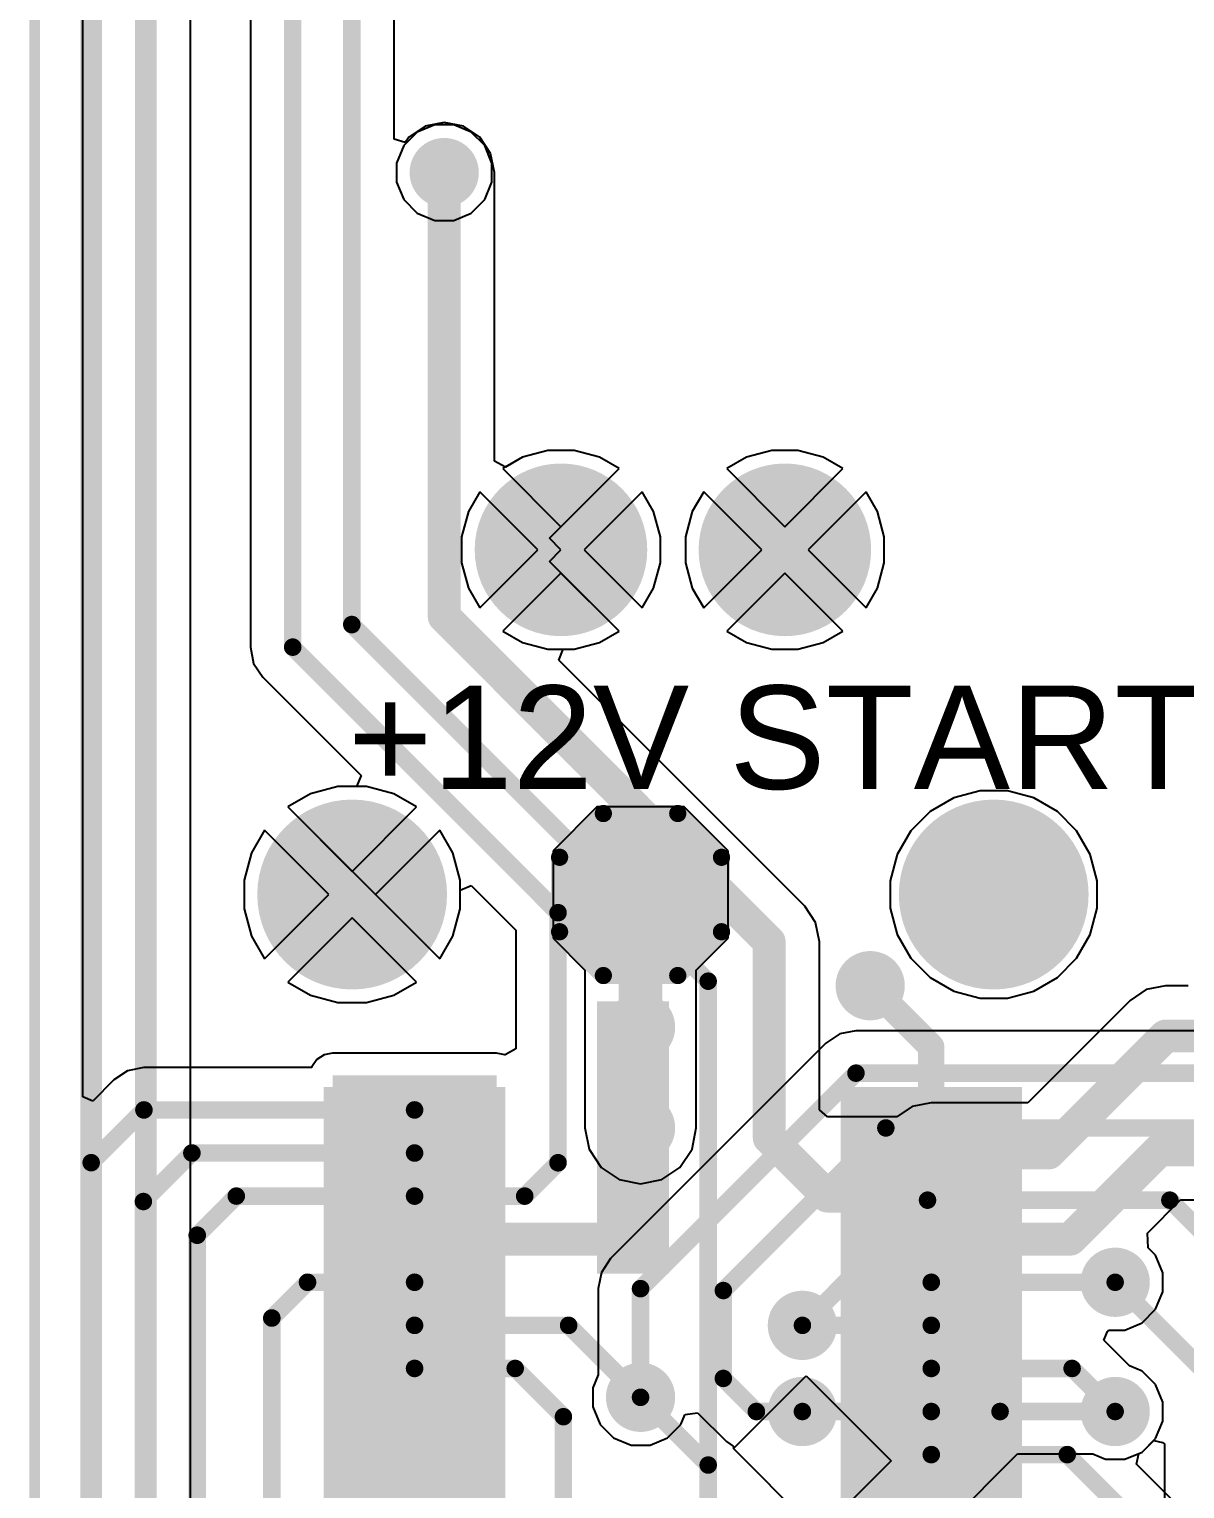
# Model space of a CAD drawing. Header units: millimetres. Extents: x 0 to 172, y 0 to 138.
# Drawn here: x -0.06 to 13.36, y 86.19 to 103.12 of the extents above; entities that cross this region are included whole.
import ezdxf

# ---------------------------------------------------------------- set-up
doc = ezdxf.new("R2010")
doc.units = ezdxf.units.MM
for name, color, linetype in [('BottomLayer', 5, 'Continuous'), ('BottomPaste', 16, 'Continuous'), ('BottomSolder', 6, 'Continuous'), ('Mechanical2', 216, 'Continuous'), ('MultiLayer', 9, 'Continuous'), ('PadHoleLayer', 156, 'Continuous'), ('TopLayer', 1, 'Continuous'), ('TopOverlay', 2, 'Continuous'), ('TopPaste', 8, 'Continuous'), ('TopSolder', 216, 'Continuous'), ('ViaHoleLayer', 16, 'Continuous')]:
    doc.layers.add(name, color=color, linetype=linetype)
doc.styles.add('Arial', font='', dxfattribs={"height": 0.2})
doc.styles.get('Arial').set_extended_font_data('Arial')

# ---------------------------------------------------------------- blocks, each defined once
blk = doc.blocks.new('T__________36')
at = {"layer": 'TopLayer'}
blk.add_hatch(color=1, dxfattribs=at).paths.add_polyline_path([(0.381, 0.762), (-0.381, 0.762), (-0.762, 0.381), (-0.762, -0.381), (-0.381, -0.762), (0.381, -0.762), (0.762, -0.381), (0.762, 0.381)])
at = {"layer": 'TopPaste'}
blk.add_hatch(color=8, dxfattribs=at).paths.add_polyline_path([(0.381, 0.762), (-0.381, 0.762), (-0.762, 0.381), (-0.762, -0.381), (-0.381, -0.762), (0.381, -0.762), (0.762, -0.381), (0.762, 0.381)])
at = {"layer": 'TopSolder'}
blk.add_hatch(color=216, dxfattribs=at).paths.add_polyline_path([(0.432, 0.864), (-0.432, 0.864), (-0.864, 0.432), (-0.864, -0.432), (-0.432, -0.864), (0.432, -0.864), (0.864, -0.432), (0.864, 0.432)])
at = {"layer": 'TopOverlay', "const_width": 0.2}
for points in [[(-0.432, 0.94), (-0.94, 0.432)], [(-0.432, 0.94), (0.432, 0.94)], [(0.432, 0.94), (0.94, 0.432)], [(-0.94, 0.432), (-0.94, -0.432)], [(0.94, 0.432), (0.94, -0.432)], [(-0.94, -0.432), (-0.432, -0.94)], [(0.94, -0.432), (0.432, -0.94)], [(-0.432, -0.94), (0.432, -0.94)]]:
    blk.add_lwpolyline(points, dxfattribs=at)
at = {"layer": 'TopOverlay', "const_width": 0.1}
for points in [[(-0.482, 0.94, 1), (-0.382, 0.94, 1)], [(-0.482, 0.94, 1), (-0.382, 0.94, 1)], [(0.382, 0.94, 1), (0.482, 0.94, 1)], [(0.382, 0.94, 1), (0.482, 0.94, 1)], [(-0.99, 0.432, 1), (-0.89, 0.432, 1)], [(-0.99, 0.432, 1), (-0.89, 0.432, 1)], [(0.89, 0.432, 1), (0.99, 0.432, 1)], [(0.89, 0.432, 1), (0.99, 0.432, 1)], [(-0.99, -0.432, 1), (-0.89, -0.432, 1)], [(-0.99, -0.432, 1), (-0.89, -0.432, 1)], [(0.89, -0.432, 1), (0.99, -0.432, 1)], [(0.89, -0.432, 1), (0.99, -0.432, 1)], [(-0.482, -0.94, 1), (-0.382, -0.94, 1)], [(-0.482, -0.94, 1), (-0.382, -0.94, 1)], [(0.382, -0.94, 1), (0.482, -0.94, 1)], [(0.382, -0.94, 1), (0.482, -0.94, 1)]]:
    blk.add_lwpolyline(points, format="xyb", close=True, dxfattribs=at)
blk = doc.blocks.new('FX23_20P_0_5SV15_B_259')
at = {"layer": 'BottomLayer'}
h = blk.add_hatch(color=5, dxfattribs=at)
edge = h.paths.add_edge_path()
edge.add_arc((4, 2.425), 1, 0, 360)
h = blk.add_hatch(color=5, dxfattribs=at)
edge = h.paths.add_edge_path()
edge.add_arc((13.5, 2.425), 1, 0, 360)
for points in [[(6.335, 2.653), (6.665, 2.653), (6.665, 0.748), (6.335, 0.748)], [(6.835, 2.653), (7.165, 2.653), (7.165, 0.748), (6.835, 0.748)], [(7.335, 2.653), (7.665, 2.653), (7.665, 0.748), (7.335, 0.748)], [(7.835, 2.653), (8.165, 2.653), (8.165, 0.748), (7.835, 0.748)], [(8.335, 2.653), (8.665, 2.653), (8.665, 0.748), (8.335, 0.748)], [(8.835, 2.653), (9.165, 2.653), (9.165, 0.748), (8.835, 0.748)], [(9.335, 2.653), (9.665, 2.653), (9.665, 0.748), (9.335, 0.748)], [(9.835, 2.653), (10.165, 2.653), (10.165, 0.748), (9.835, 0.748)], [(10.335, 2.653), (10.665, 2.653), (10.665, 0.748), (10.335, 0.748)], [(10.835, 2.653), (11.165, 2.653), (11.165, 0.748), (10.835, 0.748)], [(6.335, -3.348), (6.665, -3.348), (6.665, -5.253), (6.335, -5.253)], [(6.835, -3.348), (7.165, -3.348), (7.165, -5.253), (6.835, -5.253)], [(7.335, -3.348), (7.665, -3.348), (7.665, -5.253), (7.335, -5.253)], [(7.835, -3.348), (8.165, -3.348), (8.165, -5.253), (7.835, -5.253)], [(8.335, -3.348), (8.665, -3.348), (8.665, -5.253), (8.335, -5.253)], [(8.835, -3.348), (9.165, -3.348), (9.165, -5.253), (8.835, -5.253)], [(9.335, -3.348), (9.665, -3.348), (9.665, -5.253), (9.335, -5.253)], [(9.835, -3.348), (10.165, -3.348), (10.165, -5.253), (9.835, -5.253)], [(10.335, -3.348), (10.665, -3.348), (10.665, -5.253), (10.335, -5.253)], [(10.835, -3.348), (11.165, -3.348), (11.165, -5.253), (10.835, -5.253)]]:
    blk.add_hatch(color=5, dxfattribs=at).paths.add_polyline_path(points)
h = blk.add_hatch(color=5, dxfattribs=at)
edge = h.paths.add_edge_path()
edge.add_arc((0, 0), 0.9, 0, 360)
h = blk.add_hatch(color=5, dxfattribs=at)
edge = h.paths.add_edge_path()
edge.add_arc((17.5, 0), 0.9, 0, 360)
h = blk.add_hatch(color=5, dxfattribs=at)
edge = h.paths.add_edge_path()
edge.add_arc((0, -2.6), 0.9, 0, 360)
h = blk.add_hatch(color=5, dxfattribs=at)
edge = h.paths.add_edge_path()
edge.add_arc((17.5, -2.6), 0.9, 0, 360)
h = blk.add_hatch(color=5, dxfattribs=at)
edge = h.paths.add_edge_path()
edge.add_arc((4, -5.025), 1, 0, 360)
h = blk.add_hatch(color=5, dxfattribs=at)
edge = h.paths.add_edge_path()
edge.add_arc((13.5, -5.025), 1, 0, 360)
at = {"layer": 'BottomPaste'}
for points in [[(6.335, 2.653), (6.665, 2.653), (6.665, 0.748), (6.335, 0.748)], [(6.835, 2.653), (7.165, 2.653), (7.165, 0.748), (6.835, 0.748)], [(7.335, 2.653), (7.665, 2.653), (7.665, 0.748), (7.335, 0.748)], [(7.835, 2.653), (8.165, 2.653), (8.165, 0.748), (7.835, 0.748)], [(8.335, 2.653), (8.665, 2.653), (8.665, 0.748), (8.335, 0.748)], [(8.835, 2.653), (9.165, 2.653), (9.165, 0.748), (8.835, 0.748)], [(9.335, 2.653), (9.665, 2.653), (9.665, 0.748), (9.335, 0.748)], [(9.835, 2.653), (10.165, 2.653), (10.165, 0.748), (9.835, 0.748)], [(10.335, 2.653), (10.665, 2.653), (10.665, 0.748), (10.335, 0.748)], [(10.835, 2.653), (11.165, 2.653), (11.165, 0.748), (10.835, 0.748)], [(6.335, -3.348), (6.665, -3.348), (6.665, -5.253), (6.335, -5.253)], [(6.835, -3.348), (7.165, -3.348), (7.165, -5.253), (6.835, -5.253)], [(7.335, -3.348), (7.665, -3.348), (7.665, -5.253), (7.335, -5.253)], [(7.835, -3.348), (8.165, -3.348), (8.165, -5.253), (7.835, -5.253)], [(8.335, -3.348), (8.665, -3.348), (8.665, -5.253), (8.335, -5.253)], [(8.835, -3.348), (9.165, -3.348), (9.165, -5.253), (8.835, -5.253)], [(9.335, -3.348), (9.665, -3.348), (9.665, -5.253), (9.335, -5.253)], [(9.835, -3.348), (10.165, -3.348), (10.165, -5.253), (9.835, -5.253)], [(10.335, -3.348), (10.665, -3.348), (10.665, -5.253), (10.335, -5.253)], [(10.835, -3.348), (11.165, -3.348), (11.165, -5.253), (10.835, -5.253)]]:
    blk.add_hatch(color=16, dxfattribs=at).paths.add_polyline_path(points)
at = {"layer": 'BottomSolder'}
h = blk.add_hatch(color=6, dxfattribs=at)
edge = h.paths.add_edge_path()
edge.add_arc((4, 2.425), 1.102, 0, 360)
h = blk.add_hatch(color=6, dxfattribs=at)
edge = h.paths.add_edge_path()
edge.add_arc((13.5, 2.425), 1.102, 0, 360)
for points in [[(6.233, 2.754), (6.767, 2.754), (6.767, 0.646), (6.233, 0.646)], [(6.733, 2.754), (7.267, 2.754), (7.267, 0.646), (6.733, 0.646)], [(7.233, 2.754), (7.767, 2.754), (7.767, 0.646), (7.233, 0.646)], [(7.733, 2.754), (8.267, 2.754), (8.267, 0.646), (7.733, 0.646)], [(8.233, 2.754), (8.767, 2.754), (8.767, 0.646), (8.233, 0.646)], [(8.733, 2.754), (9.267, 2.754), (9.267, 0.646), (8.733, 0.646)], [(9.233, 2.754), (9.767, 2.754), (9.767, 0.646), (9.233, 0.646)], [(9.733, 2.754), (10.267, 2.754), (10.267, 0.646), (9.733, 0.646)], [(10.233, 2.754), (10.767, 2.754), (10.767, 0.646), (10.233, 0.646)], [(10.733, 2.754), (11.267, 2.754), (11.267, 0.646), (10.733, 0.646)], [(6.233, -3.246), (6.767, -3.246), (6.767, -5.354), (6.233, -5.354)], [(6.733, -3.246), (7.267, -3.246), (7.267, -5.354), (6.733, -5.354)], [(7.233, -3.246), (7.767, -3.246), (7.767, -5.354), (7.233, -5.354)], [(7.733, -3.246), (8.267, -3.246), (8.267, -5.354), (7.733, -5.354)], [(8.233, -3.246), (8.767, -3.246), (8.767, -5.354), (8.233, -5.354)], [(8.733, -3.246), (9.267, -3.246), (9.267, -5.354), (8.733, -5.354)], [(9.233, -3.246), (9.767, -3.246), (9.767, -5.354), (9.233, -5.354)], [(9.733, -3.246), (10.267, -3.246), (10.267, -5.354), (9.733, -5.354)], [(10.233, -3.246), (10.767, -3.246), (10.767, -5.354), (10.233, -5.354)], [(10.733, -3.246), (11.267, -3.246), (11.267, -5.354), (10.733, -5.354)]]:
    blk.add_hatch(color=6, dxfattribs=at).paths.add_polyline_path(points)
h = blk.add_hatch(color=6, dxfattribs=at)
edge = h.paths.add_edge_path()
edge.add_arc((0, 0), 1.002, 0, 360)
h = blk.add_hatch(color=6, dxfattribs=at)
edge = h.paths.add_edge_path()
edge.add_arc((17.5, 0), 1.002, 0, 360)
h = blk.add_hatch(color=6, dxfattribs=at)
edge = h.paths.add_edge_path()
edge.add_arc((0, -2.6), 1.002, 0, 360)
h = blk.add_hatch(color=6, dxfattribs=at)
edge = h.paths.add_edge_path()
edge.add_arc((17.5, -2.6), 1.002, 0, 360)
h = blk.add_hatch(color=6, dxfattribs=at)
edge = h.paths.add_edge_path()
edge.add_arc((4, -5.025), 1.102, 0, 360)
h = blk.add_hatch(color=6, dxfattribs=at)
edge = h.paths.add_edge_path()
edge.add_arc((13.5, -5.025), 1.102, 0, 360)
at = {"layer": 'MultiLayer'}
h = blk.add_hatch(color=9, dxfattribs=at)
edge = h.paths.add_edge_path()
edge.add_arc((4, 2.425), 1, 0, 360)
h = blk.add_hatch(color=9, dxfattribs=at)
edge = h.paths.add_edge_path()
edge.add_arc((13.5, 2.425), 1, 0, 360)
h = blk.add_hatch(color=9, dxfattribs=at)
edge = h.paths.add_edge_path()
edge.add_arc((0, 0), 0.9, 0, 360)
h = blk.add_hatch(color=9, dxfattribs=at)
edge = h.paths.add_edge_path()
edge.add_arc((17.5, 0), 0.9, 0, 360)
h = blk.add_hatch(color=9, dxfattribs=at)
edge = h.paths.add_edge_path()
edge.add_arc((0, -2.6), 0.9, 0, 360)
h = blk.add_hatch(color=9, dxfattribs=at)
edge = h.paths.add_edge_path()
edge.add_arc((17.5, -2.6), 0.9, 0, 360)
h = blk.add_hatch(color=9, dxfattribs=at)
edge = h.paths.add_edge_path()
edge.add_arc((4, -5.025), 1, 0, 360)
h = blk.add_hatch(color=9, dxfattribs=at)
edge = h.paths.add_edge_path()
edge.add_arc((13.5, -5.025), 1, 0, 360)
at = {"layer": 'PadHoleLayer'}
h = blk.add_hatch(color=156, dxfattribs=at)
edge = h.paths.add_edge_path()
edge.add_arc((4, 2.425), 0.61, 0, 360)
h = blk.add_hatch(color=156, dxfattribs=at)
edge = h.paths.add_edge_path()
edge.add_arc((13.5, 2.425), 0.61, 0, 360)
h = blk.add_hatch(color=156, dxfattribs=at)
edge = h.paths.add_edge_path()
edge.add_arc((0, 0), 0.546, 0, 360)
h = blk.add_hatch(color=156, dxfattribs=at)
edge = h.paths.add_edge_path()
edge.add_arc((17.5, 0), 0.546, 0, 360)
h = blk.add_hatch(color=156, dxfattribs=at)
edge = h.paths.add_edge_path()
edge.add_arc((0, -2.6), 0.546, 0, 360)
h = blk.add_hatch(color=156, dxfattribs=at)
edge = h.paths.add_edge_path()
edge.add_arc((17.5, -2.6), 0.546, 0, 360)
h = blk.add_hatch(color=156, dxfattribs=at)
edge = h.paths.add_edge_path()
edge.add_arc((4, -5.025), 0.61, 0, 360)
h = blk.add_hatch(color=156, dxfattribs=at)
edge = h.paths.add_edge_path()
edge.add_arc((13.5, -5.025), 0.61, 0, 360)
at = {"layer": 'TopLayer'}
h = blk.add_hatch(color=1, dxfattribs=at)
edge = h.paths.add_edge_path()
edge.add_arc((4, 2.425), 1, 0, 360)
h = blk.add_hatch(color=1, dxfattribs=at)
edge = h.paths.add_edge_path()
edge.add_arc((13.5, 2.425), 1, 0, 360)
h = blk.add_hatch(color=1, dxfattribs=at)
edge = h.paths.add_edge_path()
edge.add_arc((0, 0), 0.9, 0, 360)
h = blk.add_hatch(color=1, dxfattribs=at)
edge = h.paths.add_edge_path()
edge.add_arc((17.5, 0), 0.9, 0, 360)
h = blk.add_hatch(color=1, dxfattribs=at)
edge = h.paths.add_edge_path()
edge.add_arc((0, -2.6), 0.9, 0, 360)
h = blk.add_hatch(color=1, dxfattribs=at)
edge = h.paths.add_edge_path()
edge.add_arc((17.5, -2.6), 0.9, 0, 360)
h = blk.add_hatch(color=1, dxfattribs=at)
edge = h.paths.add_edge_path()
edge.add_arc((4, -5.025), 1, 0, 360)
h = blk.add_hatch(color=1, dxfattribs=at)
edge = h.paths.add_edge_path()
edge.add_arc((13.5, -5.025), 1, 0, 360)
at = {"layer": 'TopSolder'}
h = blk.add_hatch(color=216, dxfattribs=at)
edge = h.paths.add_edge_path()
edge.add_arc((4, 2.425), 1.102, 0, 360)
h = blk.add_hatch(color=216, dxfattribs=at)
edge = h.paths.add_edge_path()
edge.add_arc((13.5, 2.425), 1.102, 0, 360)
h = blk.add_hatch(color=216, dxfattribs=at)
edge = h.paths.add_edge_path()
edge.add_arc((0, 0), 1.002, 0, 360)
h = blk.add_hatch(color=216, dxfattribs=at)
edge = h.paths.add_edge_path()
edge.add_arc((17.5, 0), 1.002, 0, 360)
h = blk.add_hatch(color=216, dxfattribs=at)
edge = h.paths.add_edge_path()
edge.add_arc((0, -2.6), 1.002, 0, 360)
h = blk.add_hatch(color=216, dxfattribs=at)
edge = h.paths.add_edge_path()
edge.add_arc((17.5, -2.6), 1.002, 0, 360)
h = blk.add_hatch(color=216, dxfattribs=at)
edge = h.paths.add_edge_path()
edge.add_arc((4, -5.025), 1.102, 0, 360)
h = blk.add_hatch(color=216, dxfattribs=at)
edge = h.paths.add_edge_path()
edge.add_arc((13.5, -5.025), 1.102, 0, 360)

msp = doc.modelspace()

# ---------------------------------------------------------------- hatches: boundary and pattern name
at = {"layer": 'BottomLayer'}
h = msp.add_hatch(color=5, dxfattribs=at)
edge = h.paths.add_edge_path()
edge.add_arc((4.756, 101.46), 0.3, 0, 360)
h = msp.add_hatch(color=5, dxfattribs=at)
edge = h.paths.add_edge_path()
edge.add_arc((9.703, 92.024), 0.3, 0, 360)
for points in [[(6.53, 88.681), (7.366, 88.681), (7.366, 91.844), (6.53, 91.844)], [(3.46, 90.484), (5.365, 90.484), (5.365, 90.983), (3.46, 90.983)]]:
    msp.add_hatch(color=5, dxfattribs=at).paths.add_polyline_path(points)
h = msp.add_hatch(color=5, dxfattribs=at)
edge = h.paths.add_edge_path()
edge.add_arc((7.036, 91.542), 0.3, 0, 360)
h = msp.add_hatch(color=5, dxfattribs=at)
edge = h.paths.add_edge_path()
edge.add_arc((7.036, 90.373), 0.3, 0, 360)
h = msp.add_hatch(color=5, dxfattribs=at)
edge = h.paths.add_edge_path()
edge.add_arc((12.548, 88.582), 0.3, 0, 360)
h = msp.add_hatch(color=5, dxfattribs=at)
edge = h.paths.add_edge_path()
edge.add_arc((8.915, 88.082), 0.3, 0, 360)
h = msp.add_hatch(color=5, dxfattribs=at)
edge = h.paths.add_edge_path()
edge.add_arc((7.036, 87.247), 0.3, 0, 360)
h = msp.add_hatch(color=5, dxfattribs=at)
edge = h.paths.add_edge_path()
edge.add_arc((8.915, 87.082), 0.3, 0, 360)
h = msp.add_hatch(color=5, dxfattribs=at)
edge = h.paths.add_edge_path()
edge.add_arc((12.548, 87.082), 0.3, 0, 360)
at = {"layer": 'BottomSolder'}
h = msp.add_hatch(color=6, dxfattribs=at)
edge = h.paths.add_edge_path()
edge.add_arc((4.756, 101.46), 0.402, 0, 360)
h = msp.add_hatch(color=6, dxfattribs=at)
edge = h.paths.add_edge_path()
edge.add_arc((9.703, 92.024), 0.402, 0, 360)
h = msp.add_hatch(color=6, dxfattribs=at)
edge = h.paths.add_edge_path()
edge.add_arc((7.036, 91.542), 0.402, 0, 360)
h = msp.add_hatch(color=6, dxfattribs=at)
edge = h.paths.add_edge_path()
edge.add_arc((7.036, 90.373), 0.402, 0, 360)
h = msp.add_hatch(color=6, dxfattribs=at)
edge = h.paths.add_edge_path()
edge.add_arc((12.548, 88.582), 0.402, 0, 360)
h = msp.add_hatch(color=6, dxfattribs=at)
edge = h.paths.add_edge_path()
edge.add_arc((8.915, 88.082), 0.402, 0, 360)
h = msp.add_hatch(color=6, dxfattribs=at)
edge = h.paths.add_edge_path()
edge.add_arc((7.036, 87.247), 0.402, 0, 360)
h = msp.add_hatch(color=6, dxfattribs=at)
edge = h.paths.add_edge_path()
edge.add_arc((8.915, 87.082), 0.402, 0, 360)
h = msp.add_hatch(color=6, dxfattribs=at)
edge = h.paths.add_edge_path()
edge.add_arc((12.548, 87.082), 0.402, 0, 360)
at = {"layer": 'TopLayer'}
h = msp.add_hatch(color=1, dxfattribs=at)
edge = h.paths.add_edge_path()
edge.add_arc((4.756, 101.46), 0.3, 0, 360)
h = msp.add_hatch(color=1, dxfattribs=at)
edge = h.paths.add_edge_path()
edge.add_arc((9.703, 92.024), 0.3, 0, 360)
h = msp.add_hatch(color=1, dxfattribs=at)
edge = h.paths.add_edge_path()
edge.add_arc((7.036, 91.542), 0.3, 0, 360)
h = msp.add_hatch(color=1, dxfattribs=at)
edge = h.paths.add_edge_path()
edge.add_arc((7.036, 90.373), 0.3, 0, 360)
h = msp.add_hatch(color=1, dxfattribs=at)
edge = h.paths.add_edge_path()
edge.add_arc((12.548, 88.582), 0.3, 0, 360)
h = msp.add_hatch(color=1, dxfattribs=at)
edge = h.paths.add_edge_path()
edge.add_arc((8.915, 88.082), 0.3, 0, 360)
h = msp.add_hatch(color=1, dxfattribs=at)
edge = h.paths.add_edge_path()
edge.add_arc((7.036, 87.247), 0.3, 0, 360)
h = msp.add_hatch(color=1, dxfattribs=at)
edge = h.paths.add_edge_path()
edge.add_arc((8.915, 87.082), 0.3, 0, 360)
h = msp.add_hatch(color=1, dxfattribs=at)
edge = h.paths.add_edge_path()
edge.add_arc((12.548, 87.082), 0.3, 0, 360)
at = {"layer": 'TopSolder'}
h = msp.add_hatch(color=216, dxfattribs=at)
edge = h.paths.add_edge_path()
edge.add_arc((4.756, 101.46), 0.402, 0, 360)
h = msp.add_hatch(color=216, dxfattribs=at)
edge = h.paths.add_edge_path()
edge.add_arc((9.703, 92.024), 0.402, 0, 360)
h = msp.add_hatch(color=216, dxfattribs=at)
edge = h.paths.add_edge_path()
edge.add_arc((7.036, 91.542), 0.402, 0, 360)
h = msp.add_hatch(color=216, dxfattribs=at)
edge = h.paths.add_edge_path()
edge.add_arc((7.036, 90.373), 0.402, 0, 360)
h = msp.add_hatch(color=216, dxfattribs=at)
edge = h.paths.add_edge_path()
edge.add_arc((12.548, 88.582), 0.402, 0, 360)
h = msp.add_hatch(color=216, dxfattribs=at)
edge = h.paths.add_edge_path()
edge.add_arc((8.915, 88.082), 0.402, 0, 360)
h = msp.add_hatch(color=216, dxfattribs=at)
edge = h.paths.add_edge_path()
edge.add_arc((7.036, 87.247), 0.402, 0, 360)
h = msp.add_hatch(color=216, dxfattribs=at)
edge = h.paths.add_edge_path()
edge.add_arc((8.915, 87.082), 0.402, 0, 360)
h = msp.add_hatch(color=216, dxfattribs=at)
edge = h.paths.add_edge_path()
edge.add_arc((12.548, 87.082), 0.402, 0, 360)
at = {"layer": 'ViaHoleLayer'}
h = msp.add_hatch(color=16, dxfattribs=at)
edge = h.paths.add_edge_path()
edge.add_arc((4.756, 101.46), 0.15, 0, 360)
h = msp.add_hatch(color=16, dxfattribs=at)
edge = h.paths.add_edge_path()
edge.add_arc((9.703, 92.024), 0.15, 0, 360)
h = msp.add_hatch(color=16, dxfattribs=at)
edge = h.paths.add_edge_path()
edge.add_arc((7.036, 91.542), 0.15, 0, 360)
h = msp.add_hatch(color=16, dxfattribs=at)
edge = h.paths.add_edge_path()
edge.add_arc((7.036, 90.373), 0.15, 0, 360)
h = msp.add_hatch(color=16, dxfattribs=at)
edge = h.paths.add_edge_path()
edge.add_arc((12.548, 88.582), 0.15, 0, 360)
h = msp.add_hatch(color=16, dxfattribs=at)
edge = h.paths.add_edge_path()
edge.add_arc((8.915, 88.082), 0.15, 0, 360)
h = msp.add_hatch(color=16, dxfattribs=at)
edge = h.paths.add_edge_path()
edge.add_arc((7.036, 87.247), 0.15, 0, 360)
h = msp.add_hatch(color=16, dxfattribs=at)
edge = h.paths.add_edge_path()
edge.add_arc((8.915, 87.082), 0.15, 0, 360)
h = msp.add_hatch(color=16, dxfattribs=at)
edge = h.paths.add_edge_path()
edge.add_arc((12.548, 87.082), 0.15, 0, 360)

# ---------------------------------------------------------------- linework, layer by layer
at = {"layer": 'BottomLayer'}
for p, q in [((0.559, 90.734), (0.559, 114.771)), ((2.505, 108.712), (2.505, 95.953)), ((4.175, 101.847), (4.175, 108.127)), ((4.533, 101.998), (4.344, 101.872)), ((4.756, 102.042), (4.533, 101.998)), ((4.979, 101.998), (4.756, 102.042)), ((5.168, 101.872), (4.979, 101.998)), ((4.302, 101.809), (4.175, 101.847)), ((4.344, 101.872), (4.302, 101.809)), ((5.294, 101.683), (5.168, 101.872)), ((5.339, 101.46), (5.294, 101.683)), ((5.339, 98.113), (5.339, 101.46)), ((5.466, 98.041), (5.339, 98.113)), ((5.667, 98.157), (5.466, 98.041)), ((5.96, 98.236), (5.667, 98.157)), ((6.264, 98.236), (5.96, 98.236)), ((6.558, 98.157), (6.264, 98.236)), ((6.786, 98.025), (6.558, 98.157)), ((8.267, 98.157), (8.038, 98.025)), ((8.56, 98.236), (8.267, 98.157)), ((8.864, 98.236), (8.56, 98.236)), ((9.158, 98.157), (8.864, 98.236)), ((9.386, 98.025), (9.158, 98.157)), ((5.977, 97.217), (6.786, 98.025)), ((8.038, 98.025), (8.712, 97.351)), ((8.712, 97.351), (9.386, 98.025)), ((7.056, 97.756), (6.382, 97.082)), ((7.188, 97.527), (7.056, 97.756)), ((7.769, 97.756), (7.637, 97.527)), ((8.443, 97.082), (7.769, 97.756)), ((9.656, 97.756), (8.982, 97.082)), ((9.788, 97.527), (9.656, 97.756)), ((7.266, 97.234), (7.188, 97.527)), ((7.637, 97.527), (7.558, 97.234)), ((9.866, 97.234), (9.788, 97.527)), ((7.266, 96.93), (7.266, 97.234)), ((7.558, 97.234), (7.558, 96.93)), ((9.866, 96.93), (9.866, 97.234)), ((6.112, 97.082), (5.977, 97.217)), ((5.977, 96.947), (6.112, 97.082)), ((6.382, 97.082), (7.056, 96.408)), ((7.769, 96.408), (8.443, 97.082)), ((8.982, 97.082), (9.656, 96.408)), ((6.786, 96.139), (5.977, 96.947)), ((7.188, 96.637), (7.266, 96.93)), ((7.558, 96.93), (7.637, 96.637)), ((9.788, 96.637), (9.866, 96.93)), ((8.712, 96.813), (8.038, 96.139)), ((9.386, 96.139), (8.712, 96.813)), ((7.056, 96.408), (7.188, 96.637)), ((7.637, 96.637), (7.769, 96.408)), ((9.656, 96.408), (9.788, 96.637)), ((6.558, 96.007), (6.786, 96.139)), ((8.038, 96.139), (8.267, 96.007)), ((9.158, 96.007), (9.386, 96.139)), ((2.505, 95.953), (2.542, 95.764)), ((6.086, 95.801), (6.139, 95.928)), ((6.139, 95.928), (6.264, 95.928)), ((6.264, 95.928), (6.558, 96.007)), ((8.267, 96.007), (8.56, 95.928)), ((8.56, 95.928), (8.864, 95.928)), ((8.864, 95.928), (9.158, 96.007)), ((2.542, 95.764), (2.649, 95.605)), ((8.942, 92.945), (6.086, 95.801)), ((2.649, 95.605), (3.791, 94.463)), ((3.791, 94.463), (3.738, 94.336)), ((3.203, 94.251), (2.94, 94.099)), ((3.522, 94.336), (3.203, 94.251)), ((3.738, 94.336), (3.522, 94.336)), ((10.673, 94.203), (10.398, 94.045)), ((10.979, 94.285), (10.673, 94.203)), ((11.296, 94.285), (10.979, 94.285)), ((11.602, 94.203), (11.296, 94.285)), ((11.876, 94.045), (11.602, 94.203)), ((2.94, 94.099), (3.822, 93.217)), ((10.398, 94.045), (10.174, 93.821)), ((12.1, 93.821), (11.876, 94.045)), ((2.671, 93.829), (2.519, 93.566)), ((3.418, 93.082), (2.671, 93.829)), ((10.174, 93.821), (10.016, 93.546)), ((12.258, 93.546), (12.1, 93.821)), ((2.519, 93.566), (2.433, 93.247)), ((10.016, 93.546), (9.934, 93.24)), ((12.34, 93.24), (12.258, 93.546)), ((2.433, 93.247), (2.433, 92.917)), ((3.822, 93.217), (4.704, 92.335)), ((4.941, 93.133), (5.068, 93.186)), ((5.068, 93.186), (5.586, 92.668)), ((9.934, 93.24), (9.934, 92.924)), ((12.34, 92.924), (12.34, 93.24)), ((2.671, 92.335), (3.418, 93.082)), ((4.941, 92.917), (4.941, 93.133)), ((2.433, 92.917), (2.519, 92.598)), ((4.856, 92.598), (4.941, 92.917)), ((9.068, 92.756), (8.942, 92.945)), ((9.934, 92.924), (10.016, 92.618)), ((12.258, 92.618), (12.34, 92.924)), ((3.687, 92.813), (2.94, 92.065)), ((4.434, 92.065), (3.687, 92.813)), ((5.586, 92.668), (5.586, 91.293)), ((9.113, 92.533), (9.068, 92.756)), ((2.519, 92.598), (2.671, 92.335)), ((4.704, 92.335), (4.856, 92.598)), ((9.113, 90.583), (9.113, 92.533)), ((10.016, 92.618), (10.174, 92.343)), ((12.1, 92.343), (12.258, 92.618)), ((10.174, 92.343), (10.398, 92.119)), ((11.876, 92.119), (12.1, 92.343)), ((2.94, 92.065), (3.203, 91.913)), ((4.171, 91.913), (4.434, 92.065)), ((10.398, 92.119), (10.673, 91.961)), ((11.602, 91.961), (11.876, 92.119)), ((13.132, 92.023), (12.909, 91.978)), ((13.394, 92.023), (13.132, 92.023)), ((3.203, 91.913), (3.522, 91.828)), ((3.522, 91.828), (3.852, 91.828)), ((3.852, 91.828), (4.171, 91.913)), ((10.673, 91.961), (10.979, 91.879)), ((10.979, 91.879), (11.296, 91.879)), ((11.296, 91.879), (11.602, 91.961)), ((12.72, 91.852), (11.532, 90.665)), ((12.909, 91.978), (12.72, 91.852)), ((3.277, 91.166), (3.22, 91.082)), ((3.361, 91.222), (3.277, 91.166)), ((3.46, 91.242), (3.361, 91.222)), ((5.365, 91.242), (3.46, 91.242)), ((5.459, 91.223), (5.365, 91.242)), ((5.464, 91.222), (5.459, 91.223)), ((5.586, 91.293), (5.464, 91.222)), ((1.08, 91.037), (0.921, 90.93)), ((1.269, 91.074), (1.08, 91.037)), ((3.219, 91.074), (1.269, 91.074)), ((3.22, 91.082), (3.219, 91.074)), ((0.921, 90.93), (0.676, 90.685)), ((0.676, 90.685), (0.559, 90.734)), ((10.412, 90.665), (10.189, 90.62)), ((11.532, 90.665), (10.412, 90.665)), ((9.206, 90.501), (9.113, 90.583)), ((10.011, 90.501), (9.206, 90.501)), ((10.189, 90.62), (10.011, 90.501)), ((12.923, 89.153), (13.306, 89.537)), ((13.306, 89.537), (16.612, 89.537)), ((12.931, 88.982), (12.923, 89.153)), ((13.017, 88.896), (12.931, 88.982)), ((13.102, 88.692), (13.017, 88.896)), ((13.102, 88.472), (13.102, 88.692)), ((13.017, 88.268), (13.102, 88.472)), ((12.861, 88.112), (13.017, 88.268)), ((12.658, 88.028), (12.861, 88.112)), ((12.415, 87.91), (12.458, 88.011)), ((12.458, 88.011), (12.471, 88.028)), ((12.471, 88.028), (12.658, 88.028)), ((12.712, 87.614), (12.415, 87.91)), ((12.861, 87.552), (12.712, 87.614)), ((13.017, 87.396), (12.861, 87.552)), ((13.102, 87.192), (13.017, 87.396)), ((13.102, 86.972), (13.102, 87.192)), ((13.017, 86.768), (13.102, 86.972)), ((12.861, 86.612), (13.017, 86.768)), ((12.797, 86.471), (12.822, 86.596)), ((12.822, 86.596), (12.861, 86.612)), ((17.518, 81.75), (12.797, 86.471))]:
    msp.add_line(p, q, dxfattribs=at)
for points, const_width in [([(2.997, 95.953), (2.997, 108.712)], 0.203), ([(3.683, 96.215), (3.683, 108.331)], 0.203), ([(4.756, 96.307), (4.756, 101.46)], 0.381), ([(4.756, 96.307), (8.53, 92.533)], 0.381), ([(3.683, 96.215), (7.821, 92.076)], 0.203), ([(2.997, 95.953), (6.078, 92.871)], 0.203), ([(6.078, 89.969), (6.078, 92.871)], 0.203), ([(8.53, 90.257), (8.53, 92.533)], 0.381), ([(7.821, 86.461), (7.821, 92.076)], 0.203), ([(9.703, 92.024), (10.412, 91.315)], 0.305), ([(11.774, 90.082), (13.132, 91.44)], 0.381), ([(13.132, 91.44), (13.665, 91.44)], 0.381), ([(10.412, 90.582), (10.412, 91.315)], 0.305), ([(0.657, 89.97), (1.269, 90.582)], 0.203), ([(1.269, 90.582), (4.412, 90.582)], 0.203), ([(8.53, 90.257), (9.205, 89.582)], 0.381), ([(12.027, 89.082), (13.064, 90.119)], 0.381), ([(13.064, 90.119), (16.612, 90.119)], 0.381), ([(1.262, 89.519), (1.826, 90.082)], 0.203), ([(1.826, 90.082), (4.412, 90.082)], 0.203), ([(10.412, 90.082), (11.774, 90.082)], 0.381), ([(0.657, 58.872), (0.657, 89.97)], 0.203), ([(5.691, 89.582), (6.078, 89.969)], 0.203), ([(1.262, 60.736), (1.262, 89.519)], 0.203), ([(1.888, 89.128), (2.341, 89.582)], 0.203), ([(2.341, 89.582), (4.412, 89.582)], 0.203), ([(4.412, 89.582), (5.691, 89.582)], 0.203), ([(9.205, 89.582), (10.412, 89.582)], 0.381), ([(6.695, 89.082), (7.03, 89.417)], 0.381), ([(7.03, 89.417), (7.036, 89.417)], 0.381), ([(4.412, 89.082), (6.695, 89.082)], 0.381), ([(10.412, 89.082), (12.027, 89.082)], 0.381), ([(1.888, 62.317), (1.888, 89.128)], 0.203), ([(2.754, 88.167), (3.169, 88.582)], 0.203), ([(3.169, 88.582), (4.412, 88.582)], 0.203), ([(10.412, 88.582), (12.548, 88.582)], 0.203), ([(2.754, 85.667), (2.754, 88.167)], 0.203), ([(4.412, 88.082), (6.201, 88.082)], 0.203), ([(6.201, 88.082), (7.036, 87.247)], 0.203), ([(8.915, 88.082), (10.412, 88.082)], 0.203), ([(4.412, 87.582), (5.581, 87.582)], 0.203), ([(5.581, 87.582), (6.14, 87.022)], 0.203), ([(10.412, 87.582), (12.048, 87.582)], 0.203), ([(12.048, 87.582), (12.548, 87.082)], 0.203), ([(7.036, 87.247), (7.821, 86.461)], 0.203), ([(6.14, 85.282), (6.14, 87.022)], 0.203), ([(8.915, 87.082), (10.412, 87.082)], 0.203), ([(7.821, 84.658), (7.821, 86.461)], 0.203), ([(10.412, 86.582), (11.991, 86.582)], 0.203), ([(11.991, 86.582), (17.17, 81.402)], 0.203)]:
    msp.add_lwpolyline(points, dxfattribs=dict(at, const_width=const_width))
for points, const_width in [([(4.661, 101.46, 1), (4.851, 101.46, 1)], 0.191), ([(4.661, 96.307, 1), (4.851, 96.307, 1)], 0.191), ([(4.661, 96.307, 1), (4.851, 96.307, 1)], 0.191), ([(3.632, 96.215, 1), (3.734, 96.215, 1)], 0.102), ([(3.632, 96.215, 1), (3.734, 96.215, 1)], 0.102), ([(2.946, 95.953, 1), (3.048, 95.953, 1)], 0.102), ([(2.946, 95.953, 1), (3.048, 95.953, 1)], 0.102), ([(6.027, 92.871, 1), (6.129, 92.871, 1)], 0.102), ([(6.027, 92.871, 1), (6.129, 92.871, 1)], 0.102), ([(8.435, 92.533, 1), (8.625, 92.533, 1)], 0.191), ([(8.435, 92.533, 1), (8.625, 92.533, 1)], 0.191), ([(7.771, 92.076, 1), (7.872, 92.076, 1)], 0.102), ([(7.771, 92.076, 1), (7.872, 92.076, 1)], 0.102), ([(9.627, 92.024, 1), (9.779, 92.024, 1)], 0.152), ([(13.037, 91.44, 1), (13.227, 91.44, 1)], 0.191), ([(13.037, 91.44, 1), (13.227, 91.44, 1)], 0.191), ([(10.336, 91.315, 1), (10.488, 91.315, 1)], 0.152), ([(10.336, 91.315, 1), (10.488, 91.315, 1)], 0.152), ([(1.218, 90.582, 1), (1.32, 90.582, 1)], 0.102), ([(1.218, 90.582, 1), (1.32, 90.582, 1)], 0.102), ([(4.361, 90.582, 1), (4.463, 90.582, 1)], 0.102), ([(10.336, 90.582, 1), (10.488, 90.582, 1)], 0.152), ([(8.435, 90.257, 1), (8.625, 90.257, 1)], 0.191), ([(8.435, 90.257, 1), (8.625, 90.257, 1)], 0.191), ([(12.969, 90.119, 1), (13.16, 90.119, 1)], 0.191), ([(12.969, 90.119, 1), (13.16, 90.119, 1)], 0.191), ([(1.775, 90.082, 1), (1.877, 90.082, 1)], 0.102), ([(1.775, 90.082, 1), (1.877, 90.082, 1)], 0.102), ([(4.361, 90.082, 1), (4.463, 90.082, 1)], 0.102), ([(10.317, 90.082, 1), (10.507, 90.082, 1)], 0.191), ([(11.679, 90.082, 1), (11.869, 90.082, 1)], 0.191), ([(11.679, 90.082, 1), (11.869, 90.082, 1)], 0.191), ([(0.606, 89.97, 1), (0.707, 89.97, 1)], 0.102), ([(0.606, 89.97, 1), (0.707, 89.97, 1)], 0.102), ([(6.027, 89.969, 1), (6.129, 89.969, 1)], 0.102), ([(6.027, 89.969, 1), (6.129, 89.969, 1)], 0.102), ([(1.212, 89.519, 1), (1.313, 89.519, 1)], 0.102), ([(1.212, 89.519, 1), (1.313, 89.519, 1)], 0.102), ([(2.291, 89.582, 1), (2.392, 89.582, 1)], 0.102), ([(2.291, 89.582, 1), (2.392, 89.582, 1)], 0.102), ([(4.361, 89.582, 1), (4.463, 89.582, 1)], 0.102), ([(4.361, 89.582, 1), (4.463, 89.582, 1)], 0.102), ([(5.64, 89.582, 1), (5.742, 89.582, 1)], 0.102), ([(5.64, 89.582, 1), (5.742, 89.582, 1)], 0.102), ([(9.11, 89.582, 1), (9.301, 89.582, 1)], 0.191), ([(9.11, 89.582, 1), (9.301, 89.582, 1)], 0.191), ([(10.317, 89.582, 1), (10.507, 89.582, 1)], 0.191), ([(6.935, 89.417, 1), (7.125, 89.417, 1)], 0.191), ([(6.935, 89.417, 1), (7.125, 89.417, 1)], 0.191), ([(6.941, 89.417, 1), (7.131, 89.417, 1)], 0.191), ([(4.317, 89.082, 1), (4.507, 89.082, 1)], 0.191), ([(6.6, 89.082, 1), (6.791, 89.082, 1)], 0.191), ([(6.6, 89.082, 1), (6.791, 89.082, 1)], 0.191), ([(10.317, 89.082, 1), (10.507, 89.082, 1)], 0.191), ([(11.932, 89.082, 1), (12.122, 89.082, 1)], 0.191), ([(11.932, 89.082, 1), (12.122, 89.082, 1)], 0.191), ([(1.837, 89.128, 1), (1.939, 89.128, 1)], 0.102), ([(1.837, 89.128, 1), (1.939, 89.128, 1)], 0.102), ([(3.118, 88.582, 1), (3.22, 88.582, 1)], 0.102), ([(3.118, 88.582, 1), (3.22, 88.582, 1)], 0.102), ([(4.361, 88.582, 1), (4.463, 88.582, 1)], 0.102), ([(10.361, 88.582, 1), (10.463, 88.582, 1)], 0.102), ([(12.497, 88.582, 1), (12.598, 88.582, 1)], 0.102), ([(2.703, 88.167, 1), (2.805, 88.167, 1)], 0.102), ([(2.703, 88.167, 1), (2.805, 88.167, 1)], 0.102), ([(4.361, 88.082, 1), (4.463, 88.082, 1)], 0.102), ([(6.15, 88.082, 1), (6.252, 88.082, 1)], 0.102), ([(6.15, 88.082, 1), (6.252, 88.082, 1)], 0.102), ([(8.865, 88.082, 1), (8.966, 88.082, 1)], 0.102), ([(10.361, 88.082, 1), (10.463, 88.082, 1)], 0.102), ([(4.361, 87.582, 1), (4.463, 87.582, 1)], 0.102), ([(5.53, 87.582, 1), (5.631, 87.582, 1)], 0.102), ([(5.53, 87.582, 1), (5.631, 87.582, 1)], 0.102), ([(10.361, 87.582, 1), (10.463, 87.582, 1)], 0.102), ([(11.997, 87.582, 1), (12.098, 87.582, 1)], 0.102), ([(11.997, 87.582, 1), (12.098, 87.582, 1)], 0.102), ([(6.985, 87.247, 1), (7.087, 87.247, 1)], 0.102), ([(6.985, 87.247, 1), (7.087, 87.247, 1)], 0.102), ([(6.09, 87.022, 1), (6.191, 87.022, 1)], 0.102), ([(6.09, 87.022, 1), (6.191, 87.022, 1)], 0.102), ([(8.865, 87.082, 1), (8.966, 87.082, 1)], 0.102), ([(10.361, 87.082, 1), (10.463, 87.082, 1)], 0.102), ([(12.497, 87.082, 1), (12.598, 87.082, 1)], 0.102), ([(7.771, 86.461, 1), (7.872, 86.461, 1)], 0.102), ([(7.771, 86.461, 1), (7.872, 86.461, 1)], 0.102), ([(7.771, 86.461, 1), (7.872, 86.461, 1)], 0.102), ([(10.361, 86.582, 1), (10.463, 86.582, 1)], 0.102), ([(11.94, 86.582, 1), (12.042, 86.582, 1)], 0.102), ([(11.94, 86.582, 1), (12.042, 86.582, 1)], 0.102)]:
    msp.add_lwpolyline(points, format="xyb", close=True, dxfattribs=dict(at, const_width=const_width))
at = {"layer": 'Mechanical2', "const_width": 0.127}
msp.add_lwpolyline([(0, 0), (0, 120)], dxfattribs=at)
at = {"layer": 'TopLayer'}
for p, q in [((1.809, 48.759), (1.809, 104.056)), ((4.646, 102.014), (4.442, 101.929)), ((4.866, 102.014), (4.646, 102.014)), ((5.07, 101.929), (4.866, 102.014)), ((4.442, 101.929), (4.286, 101.773)), ((5.226, 101.773), (5.07, 101.929)), ((4.286, 101.773), (4.202, 101.57)), ((5.31, 101.57), (5.226, 101.773)), ((4.202, 101.57), (4.202, 101.349)), ((5.31, 101.349), (5.31, 101.57)), ((4.202, 101.349), (4.286, 101.146)), ((5.226, 101.146), (5.31, 101.349)), ((4.286, 101.146), (4.442, 100.99)), ((5.07, 100.99), (5.226, 101.146)), ((4.442, 100.99), (4.646, 100.906)), ((4.866, 100.906), (5.07, 100.99)), ((4.646, 100.906), (4.866, 100.906)), ((5.667, 98.157), (5.438, 98.025)), ((5.96, 98.236), (5.667, 98.157)), ((6.264, 98.236), (5.96, 98.236)), ((6.558, 98.157), (6.264, 98.236)), ((6.786, 98.025), (6.558, 98.157)), ((8.267, 98.157), (8.038, 98.025)), ((8.56, 98.236), (8.267, 98.157)), ((8.864, 98.236), (8.56, 98.236)), ((9.158, 98.157), (8.864, 98.236)), ((9.386, 98.025), (9.158, 98.157)), ((5.438, 98.025), (6.112, 97.351)), ((6.112, 97.351), (6.786, 98.025)), ((8.038, 98.025), (8.712, 97.351)), ((8.712, 97.351), (9.386, 98.025)), ((5.169, 97.756), (5.037, 97.527)), ((5.843, 97.082), (5.169, 97.756)), ((7.056, 97.756), (6.382, 97.082)), ((7.188, 97.527), (7.056, 97.756)), ((7.769, 97.756), (7.637, 97.527)), ((8.443, 97.082), (7.769, 97.756)), ((9.656, 97.756), (8.982, 97.082)), ((9.788, 97.527), (9.656, 97.756)), ((5.037, 97.527), (4.958, 97.234)), ((7.266, 97.234), (7.188, 97.527)), ((7.637, 97.527), (7.558, 97.234)), ((9.866, 97.234), (9.788, 97.527)), ((4.958, 97.234), (4.958, 96.93)), ((7.266, 96.93), (7.266, 97.234)), ((7.558, 97.234), (7.558, 96.93)), ((9.866, 96.93), (9.866, 97.234)), ((5.169, 96.408), (5.843, 97.082)), ((6.382, 97.082), (7.056, 96.408)), ((7.769, 96.408), (8.443, 97.082)), ((8.982, 97.082), (9.656, 96.408)), ((4.958, 96.93), (5.037, 96.637)), ((7.188, 96.637), (7.266, 96.93)), ((7.558, 96.93), (7.637, 96.637)), ((9.788, 96.637), (9.866, 96.93)), ((6.112, 96.813), (5.438, 96.139)), ((6.786, 96.139), (6.112, 96.813)), ((8.712, 96.813), (8.038, 96.139)), ((9.386, 96.139), (8.712, 96.813)), ((5.037, 96.637), (5.169, 96.408)), ((7.056, 96.408), (7.188, 96.637)), ((7.637, 96.637), (7.769, 96.408)), ((9.656, 96.408), (9.788, 96.637)), ((5.438, 96.139), (5.667, 96.007)), ((6.558, 96.007), (6.786, 96.139)), ((8.038, 96.139), (8.267, 96.007)), ((9.158, 96.007), (9.386, 96.139)), ((5.667, 96.007), (5.96, 95.928)), ((5.96, 95.928), (6.264, 95.928)), ((6.264, 95.928), (6.558, 96.007)), ((8.267, 96.007), (8.56, 95.928)), ((8.56, 95.928), (8.864, 95.928)), ((8.864, 95.928), (9.158, 96.007)), ((3.203, 94.251), (2.94, 94.099)), ((3.522, 94.336), (3.203, 94.251)), ((3.852, 94.336), (3.522, 94.336)), ((4.171, 94.251), (3.852, 94.336)), ((4.434, 94.099), (4.171, 94.251)), ((10.673, 94.203), (10.398, 94.045)), ((10.979, 94.285), (10.673, 94.203)), ((11.296, 94.285), (10.979, 94.285)), ((11.602, 94.203), (11.296, 94.285)), ((11.876, 94.045), (11.602, 94.203)), ((2.94, 94.099), (3.687, 93.351)), ((3.687, 93.351), (4.434, 94.099)), ((6.528, 94.098), (6.02, 93.59)), ((7.544, 94.098), (6.528, 94.098)), ((8.052, 93.59), (7.544, 94.098)), ((10.398, 94.045), (10.174, 93.821)), ((12.1, 93.821), (11.876, 94.045)), ((2.671, 93.829), (2.519, 93.566)), ((3.418, 93.082), (2.671, 93.829)), ((4.704, 93.829), (3.957, 93.082)), ((4.856, 93.566), (4.704, 93.829)), ((10.174, 93.821), (10.016, 93.546)), ((12.258, 93.546), (12.1, 93.821)), ((2.519, 93.566), (2.433, 93.247)), ((4.941, 93.247), (4.856, 93.566)), ((6.02, 93.59), (6.02, 92.574)), ((8.052, 92.574), (8.052, 93.59)), ((10.016, 93.546), (9.934, 93.24)), ((12.34, 93.24), (12.258, 93.546)), ((2.433, 93.247), (2.433, 92.917)), ((4.941, 92.917), (4.941, 93.247)), ((9.934, 93.24), (9.934, 92.924)), ((12.34, 92.924), (12.34, 93.24)), ((2.671, 92.335), (3.418, 93.082)), ((3.957, 93.082), (4.704, 92.335)), ((2.433, 92.917), (2.519, 92.598)), ((4.856, 92.598), (4.941, 92.917)), ((9.934, 92.924), (10.016, 92.618)), ((12.258, 92.618), (12.34, 92.924)), ((3.687, 92.813), (2.94, 92.065)), ((4.434, 92.065), (3.687, 92.813)), ((2.519, 92.598), (2.671, 92.335)), ((4.704, 92.335), (4.856, 92.598)), ((6.02, 92.574), (6.388, 92.205)), ((7.683, 92.205), (8.052, 92.574)), ((10.016, 92.618), (10.174, 92.343)), ((12.1, 92.343), (12.258, 92.618)), ((10.174, 92.343), (10.398, 92.119)), ((11.876, 92.119), (12.1, 92.343)), ((6.388, 92.205), (6.388, 91.542)), ((7.683, 91.542), (7.683, 92.205)), ((2.94, 92.065), (3.203, 91.913)), ((4.171, 91.913), (4.434, 92.065)), ((10.398, 92.119), (10.673, 91.961)), ((11.602, 91.961), (11.876, 92.119)), ((3.203, 91.913), (3.522, 91.828)), ((3.522, 91.828), (3.852, 91.828)), ((3.852, 91.828), (4.171, 91.913)), ((10.673, 91.961), (10.979, 91.879)), ((10.979, 91.879), (11.296, 91.879)), ((11.296, 91.879), (11.602, 91.961)), ((6.388, 91.542), (6.388, 90.373)), ((7.683, 90.373), (7.683, 91.542)), ((9.537, 91.501), (9.349, 91.464)), ((13.995, 91.501), (9.537, 91.501)), ((9.189, 91.357), (6.688, 88.856)), ((9.349, 91.464), (9.189, 91.357)), ((6.388, 90.373), (6.438, 90.125)), ((7.634, 90.125), (7.683, 90.373)), ((6.438, 90.125), (6.578, 89.915)), ((7.494, 89.915), (7.634, 90.125)), ((6.578, 89.915), (6.788, 89.775)), ((7.284, 89.775), (7.494, 89.915)), ((6.788, 89.775), (7.036, 89.726)), ((7.036, 89.726), (7.284, 89.775)), ((6.688, 88.856), (6.581, 88.696)), ((6.581, 88.696), (6.544, 88.508)), ((6.544, 88.508), (6.544, 87.507)), ((6.544, 87.507), (6.482, 87.357)), ((8.116, 86.652), (8.96, 87.496)), ((8.96, 87.496), (9.945, 86.511)), ((6.482, 87.357), (6.482, 87.137)), ((6.482, 87.137), (6.566, 86.933)), ((7.556, 87.047), (7.699, 87.068)), ((7.699, 87.068), (8.033, 86.734)), ((6.566, 86.933), (6.722, 86.777)), ((7.35, 86.777), (7.505, 86.933)), ((7.505, 86.933), (7.551, 87.043)), ((7.551, 87.043), (7.556, 87.047)), ((6.722, 86.777), (6.926, 86.693)), ((7.146, 86.693), (7.35, 86.777)), ((8.033, 86.734), (8.113, 86.681)), ((12.861, 86.612), (12.995, 86.746)), ((12.995, 86.746), (13.099, 86.721)), ((5.577, 80.752), (11.415, 86.59)), ((6.926, 86.693), (7.146, 86.693)), ((8.113, 86.681), (8.116, 86.652)), ((9.101, 85.667), (8.116, 86.652)), ((8.116, 86.652), (8.116, 86.652)), ((8.116, 86.652), (9.101, 85.667)), ((11.415, 86.59), (12.288, 86.59)), ((12.288, 86.59), (12.437, 86.528)), ((12.658, 86.528), (12.861, 86.612)), ((13.099, 86.721), (13.122, 86.707)), ((13.122, 86.707), (13.122, 74.499)), ((9.945, 86.511), (9.101, 85.667)), ((12.437, 86.528), (12.658, 86.528))]:
    msp.add_line(p, q, dxfattribs=at)
for points, const_width in [([(0.656, 48.281), (0.656, 104.643)], 0.254), ([(1.291, 48.544), (1.291, 104.271)], 0.254), ([(7.036, 91.542), (7.036, 93.082)], 0.508), ([(7.036, 90.373), (7.036, 91.542)], 0.508), ([(7.036, 88.508), (9.537, 91.009)], 0.203), ([(9.537, 91.009), (13.995, 91.009)], 0.203), ([(7.998, 88.486), (9.885, 90.373)], 0.203), ([(9.885, 90.373), (13.492, 90.373)], 0.203), ([(8.915, 88.082), (10.368, 89.535)], 0.203), ([(10.368, 89.535), (13.183, 89.535)], 0.203), ([(13.183, 89.535), (14.509, 88.208)], 0.203), ([(7.036, 87.247), (7.036, 88.508)], 0.203), ([(12.548, 88.582), (13.614, 87.515)], 0.203), ([(7.998, 87.466), (7.998, 88.486)], 0.203), ([(7.998, 87.466), (8.381, 87.082)], 0.203), ([(4.403, 80.274), (11.211, 87.082)], 0.203), ([(8.381, 87.082), (8.915, 87.082)], 0.203), ([(11.211, 87.082), (12.548, 87.082)], 0.203)]:
    msp.add_lwpolyline(points, dxfattribs=dict(at, const_width=const_width))
for points, const_width in [([(6.909, 93.082, 1), (7.163, 93.082, 1)], 0.254), ([(6.909, 91.542, 1), (7.163, 91.542, 1)], 0.254), ([(6.909, 91.542, 1), (7.163, 91.542, 1)], 0.254), ([(9.487, 91.009, 1), (9.588, 91.009, 1)], 0.102), ([(9.487, 91.009, 1), (9.588, 91.009, 1)], 0.102), ([(6.909, 90.373, 1), (7.163, 90.373, 1)], 0.254), ([(9.834, 90.373, 1), (9.935, 90.373, 1)], 0.102), ([(9.834, 90.373, 1), (9.935, 90.373, 1)], 0.102), ([(10.318, 89.535, 1), (10.419, 89.535, 1)], 0.102), ([(10.318, 89.535, 1), (10.419, 89.535, 1)], 0.102), ([(13.132, 89.535, 1), (13.233, 89.535, 1)], 0.102), ([(13.132, 89.535, 1), (13.233, 89.535, 1)], 0.102), ([(6.985, 88.508, 1), (7.087, 88.508, 1)], 0.102), ([(6.985, 88.508, 1), (7.087, 88.508, 1)], 0.102), ([(12.497, 88.582, 1), (12.598, 88.582, 1)], 0.102), ([(7.947, 88.486, 1), (8.048, 88.486, 1)], 0.102), ([(7.947, 88.486, 1), (8.048, 88.486, 1)], 0.102), ([(8.865, 88.082, 1), (8.966, 88.082, 1)], 0.102), ([(7.947, 87.466, 1), (8.048, 87.466, 1)], 0.102), ([(7.947, 87.466, 1), (8.048, 87.466, 1)], 0.102), ([(6.985, 87.247, 1), (7.087, 87.247, 1)], 0.102), ([(8.33, 87.082, 1), (8.432, 87.082, 1)], 0.102), ([(8.33, 87.082, 1), (8.432, 87.082, 1)], 0.102), ([(8.865, 87.082, 1), (8.966, 87.082, 1)], 0.102), ([(11.16, 87.082, 1), (11.262, 87.082, 1)], 0.102), ([(11.16, 87.082, 1), (11.262, 87.082, 1)], 0.102), ([(12.497, 87.082, 1), (12.598, 87.082, 1)], 0.102)]:
    msp.add_lwpolyline(points, format="xyb", close=True, dxfattribs=dict(at, const_width=const_width))

# ---------------------------------------------------------------- block references
for name, p, rotation in [('FX23_20P_0_5SV15_B_259', (8.712, 97.082), 270), ('T__________36', (7.036, 93.082), 90)]:
    msp.add_blockref(name, p, dxfattribs=dict(rotation=rotation))

# ---------------------------------------------------------------- texts
at = {"layer": 'TopOverlay', "style": 'Arial'}
msp.add_text('+12V START1', height=1.2, dxfattribs=at).set_placement((3.64, 94.307))

doc.saveas('drawing.dxf')
